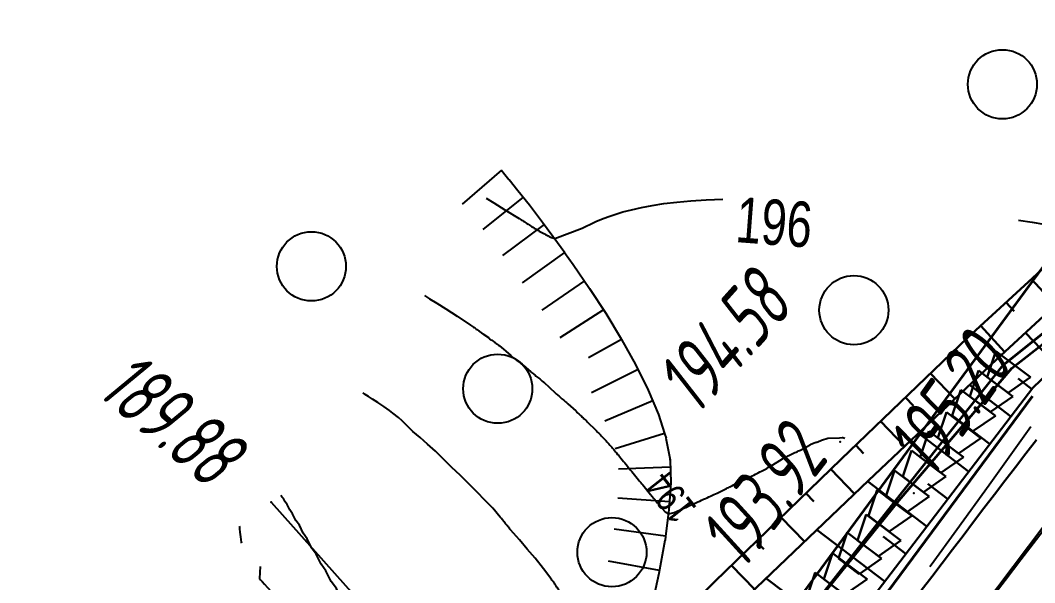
# Model space of a CAD drawing. Header units: millimetres. Extents: x -1799 to 6962, y -1020 to 4121.
# Drawn here: x 4692.1 to 4750.8, y 3048.9 to 3081.4 of the extents above; entities that cross this region are included whole.
import ezdxf

# ---------------------------------------------------------------- set-up
doc = ezdxf.new("R2010")
doc.units = ezdxf.units.MM
doc.linetypes.add('CONTI', pattern=[0])
doc.linetypes.add('STROT', pattern=[1.7, 0.5, -1.2])
for name, color, linetype, lineweight in [('10', 1, 'Continuous', 35), ('КОПИЯ_ОСЬ_13_ОТКОСЫ', 7, 'Continuous', 30), ('КОПИЯ_ОСЬ_ГРАНИЦЫ_ПОЛОС', 7, 'Continuous', 30), ('КОПИЯ_ОСЬ_ОТКОСЫ', 7, 'Continuous', 30), ('Огражд-перила', 1, 'ограждение2', 40), ('ОСЬ_ВЕРХ_ПОКРЫТИЯ_ГРАНИЦЫ_ПОЛОС', 7, 'Continuous', 30), ('ОСЬ_ВЕРХ_ПОКРЫТИЯ_ОСЬ', 1, 'Continuous', 30), ('Ось_примыкания', 1, 'Continuous', 35)]:
    doc.layers.add(name, color=color, linetype=linetype, lineweight=lineweight)
for name, color, linetype in [('GOR_BDEFAULT', 212, 'CONTI'), ('PI_OTDEFAULT', 172, 'CONTI'), ('PI_TTDEFAULT', 5, 'CONTI'), ('SIT_LDEFAULT', 7, 'CONTI'), ('ZAPSKDEFAULT', 7, 'CONTI'), ('канава', 7, 'Continuous'), ('КОПИЯ_ОСЬ_ТАНГЕНСЫ', 1, 'Continuous'), ('ОСЬ_ВЕРХ_ПОКРЫТИЯ_ТАНГЕНСЫ', 1, 'Continuous'), ('разметка', 7, 'Continuous')]:
    doc.layers.add(name, color=color, linetype=linetype)
doc.layers.get('КОПИЯ_ОСЬ_ОТКОСЫ').off()
doc.styles.add('eskd', font='spds.shx', dxfattribs={"width": 1.2, "oblique": 15})
doc.styles.add('SHRFT', font='TXT', dxfattribs={"width": 3.5})
doc.linetypes.add('ограждение2', pattern='A,0.25,-0.1,[132,ltypeshp.shx,S=0.1,R=0,X=-0.1,Y=0],-0.1,1', length=1.45)

# ---------------------------------------------------------------- blocks, each defined once
blk = doc.blocks.new('BL_2004')
at = {"color": 0}
blk.add_circle((0, 0), 2, dxfattribs=at)
blk = doc.blocks.new('6')
at = {"layer": 'канава', "color": 5, "linetype": 'Continuous', "lineweight": 30}
for p, q in [((-1.5, -1.25), (-1.5, 1.25)), ((0, 0.75), (-1.5, 1.25)), ((0, 0.75), (0, -0.75)), ((0, -0.75), (-1.5, -1.25))]:
    blk.add_line(p, q, dxfattribs=at)

msp = doc.modelspace()

# ---------------------------------------------------------------- linework, layer by layer
at = {"layer": '10'}
msp.add_line((4770.826, 3093.703), (4735.886, 3046.233), dxfattribs=at)
msp.add_lwpolyline([(5126.716, 2919.343), (5103.206, 2947.443), (5106.036, 2952.483), (5090.316, 2971.423), (5010.816, 3060.993), (4964.366, 3097.523), (4959.866, 3089.543), (4935.266, 3109.693), (4925.046, 3116.333), (4915.736, 3122.393), (4882.236, 3156.863), (4868.236, 3165.853), (4844.226, 3168.003), (4845.853, 3159.921), (4832.606, 3154.783), (4804.776, 3131.223), (4770.826, 3093.703), (4735.886, 3046.233), (4680.976, 2976.563), (4647.056, 2935.783), (4635.286, 2926.063), (4615.906, 2918.193), (4598.586, 2915.533), (4552.416, 2914.983)], dxfattribs=at)
at = {"layer": 'GOR_BDEFAULT', "color": 212, "flags": 128}
for points, elevation in [([(4719.072, 3071.119), (4719.522, 3070.839), (4720.162, 3070.449), (4720.982, 3069.939), (4721.042, 3069.899), (4721.102, 3069.859), (4721.172, 3069.819), (4721.232, 3069.779), (4721.302, 3069.739), (4721.362, 3069.689), (4721.432, 3069.649), (4721.502, 3069.609), (4721.562, 3069.569), (4721.632, 3069.519), (4721.702, 3069.479), (4721.772, 3069.439), (4721.852, 3069.389), (4721.922, 3069.349), (4721.992, 3069.299), (4722.062, 3069.259), (4722.142, 3069.209), (4722.212, 3069.169), (4722.292, 3069.129), (4722.362, 3069.089), (4722.442, 3069.049), (4722.512, 3069.009), (4722.582, 3068.969), (4722.652, 3068.939), (4722.722, 3068.899), (4722.792, 3068.869), (4722.862, 3068.849), (4722.922, 3068.829), (4722.982, 3068.809), (4723.042, 3068.789), (4724.622, 3069.379), (4724.852, 3069.499), (4725.112, 3069.619), (4725.412, 3069.759), (4725.742, 3069.899), (4726.112, 3070.039), (4726.522, 3070.179), (4726.982, 3070.319), (4727.492, 3070.449), (4728.052, 3070.579), (4728.672, 3070.699), (4729.352, 3070.799), (4730.102, 3070.889), (4730.912, 3070.969), (4731.802, 3071.029), (4732.762, 3071.059)], 196), ([(4749.882, 3069.839), (4750.662, 3069.729), (4751.352, 3069.619), (4751.952, 3069.509), (4752.462, 3069.409), (4752.902, 3069.309), (4753.272, 3069.219), (4753.582, 3069.139), (4753.832, 3069.049), (4754.032, 3068.979), (4754.192, 3068.909), (4754.312, 3068.839), (4754.402, 3068.779), (4754.472, 3068.719), (4754.522, 3068.679), (4754.562, 3068.629)], 196), ([(4715.512, 3065.479), (4715.802, 3065.299), (4716.212, 3065.049), (4716.742, 3064.709), (4717.402, 3064.289), (4718.162, 3063.779), (4718.222, 3063.739), (4718.272, 3063.699), (4718.332, 3063.659), (4718.382, 3063.629), (4718.432, 3063.589), (4718.492, 3063.549), (4718.542, 3063.519), (4718.592, 3063.479), (4718.642, 3063.449), (4718.682, 3063.419), (4718.732, 3063.389), (4718.772, 3063.359), (4718.812, 3063.329), (4718.842, 3063.309), (4718.872, 3063.279), (4719.202, 3063.049), (4719.232, 3063.019), (4719.272, 3062.989), (4719.312, 3062.959), (4719.352, 3062.929), (4719.402, 3062.899), (4719.452, 3062.859), (4719.502, 3062.829), (4719.552, 3062.789), (4719.592, 3062.759), (4719.642, 3062.719), (4719.692, 3062.689), (4719.732, 3062.659), (4719.782, 3062.619), (4719.822, 3062.589), (4719.852, 3062.569), (4720.082, 3062.379), (4720.202, 3062.259), (4720.492, 3062.009), (4720.532, 3061.969), (4720.572, 3061.939), (4720.622, 3061.909), (4720.672, 3061.869), (4720.722, 3061.829), (4720.772, 3061.789), (4720.822, 3061.749), (4720.872, 3061.709), (4720.932, 3061.669), (4720.982, 3061.629), (4721.032, 3061.589), (4721.082, 3061.549), (4721.122, 3061.519), (4721.172, 3061.479), (4721.212, 3061.449), (4721.662, 3061.069), (4721.702, 3061.039), (4721.752, 3060.999), (4721.802, 3060.959), (4721.852, 3060.919), (4721.902, 3060.879), (4721.952, 3060.829), (4722.012, 3060.789), (4722.062, 3060.749), (4722.112, 3060.699), (4722.172, 3060.659), (4722.222, 3060.619), (4722.272, 3060.579), (4722.322, 3060.539), (4722.362, 3060.499), (4722.402, 3060.469), (4722.732, 3060.169), (4723.062, 3059.859), (4723.102, 3059.819), (4723.152, 3059.789), (4723.192, 3059.739), (4723.242, 3059.699), (4723.292, 3059.659), (4723.352, 3059.609), (4723.402, 3059.569), (4723.452, 3059.519), (4723.512, 3059.479), (4723.562, 3059.429), (4723.612, 3059.389), (4723.662, 3059.339), (4723.712, 3059.299), (4723.752, 3059.259), (4723.802, 3059.229), (4724.252, 3058.809), (4724.292, 3058.769), (4724.332, 3058.729), (4724.382, 3058.689), (4724.432, 3058.639), (4724.482, 3058.599), (4724.532, 3058.549), (4724.582, 3058.499), (4724.632, 3058.459), (4724.682, 3058.409), (4724.732, 3058.359), (4724.782, 3058.319), (4724.832, 3058.269), (4724.872, 3058.229), (4724.912, 3058.189), (4724.952, 3058.149), (4725.382, 3057.739), (4725.412, 3057.699), (4725.452, 3057.659), (4725.502, 3057.609), (4725.542, 3057.569), (4725.592, 3057.519), (4725.642, 3057.469), (4725.692, 3057.419), (4725.742, 3057.359), (4725.792, 3057.309), (4725.842, 3057.249), (4725.902, 3057.189), (4725.952, 3057.139), (4726.012, 3057.079), (4726.062, 3057.019), (4726.122, 3056.959), (4726.172, 3056.899), (4726.232, 3056.829), (4726.282, 3056.769), (4726.342, 3056.709), (4726.392, 3056.649), (4726.452, 3056.579), (4726.502, 3056.519), (4726.562, 3056.449), (4726.622, 3056.379), (4726.682, 3056.299), (4726.742, 3056.229), (4726.812, 3056.149), (4726.872, 3056.069), (4726.942, 3055.979), (4727.022, 3055.889)], 194), ([(4727.492, 3042.069), (4727.392, 3042.129), (4727.302, 3042.199), (4727.222, 3042.259), (4727.152, 3042.329), (4727.082, 3042.389), (4727.022, 3042.459), (4726.962, 3042.519), (4726.912, 3042.589), (4726.862, 3042.649), (4726.822, 3042.709), (4726.782, 3042.769), (4726.742, 3042.819), (4726.712, 3042.869), (4726.682, 3042.919), (4726.662, 3042.959), (4726.382, 3043.469), (4726.352, 3043.519), (4726.322, 3043.579), (4726.282, 3043.649), (4726.242, 3043.719), (4726.212, 3043.789), (4726.172, 3043.859), (4726.122, 3043.929), (4726.082, 3044.009), (4726.042, 3044.079), (4726.002, 3044.159), (4725.962, 3044.229), (4725.922, 3044.299), (4725.892, 3044.369), (4725.852, 3044.429), (4725.822, 3044.489), (4725.592, 3044.909), (4725.382, 3045.279), (4725.352, 3045.329), (4725.322, 3045.379), (4725.292, 3045.439), (4725.252, 3045.499), (4725.222, 3045.569), (4725.182, 3045.629), (4725.142, 3045.699), (4725.112, 3045.759), (4725.072, 3045.829), (4725.032, 3045.889), (4724.992, 3045.959), (4724.962, 3046.019), (4724.922, 3046.079), (4724.892, 3046.129), (4724.862, 3046.189), (4724.562, 3046.619), (4724.262, 3047.029), (4724.232, 3047.079), (4724.192, 3047.129), (4724.162, 3047.179), (4724.132, 3047.229), (4724.092, 3047.289), (4724.052, 3047.349), (4724.022, 3047.399), (4723.982, 3047.459), (4723.942, 3047.519), (4723.912, 3047.579), (4723.872, 3047.639), (4723.832, 3047.689), (4723.802, 3047.749), (4723.762, 3047.799), (4723.732, 3047.849), (4723.312, 3048.409), (4723.282, 3048.449), (4723.252, 3048.499), (4723.222, 3048.539), (4723.192, 3048.589), (4723.152, 3048.639), (4723.122, 3048.689), (4723.092, 3048.739), (4723.052, 3048.789), (4723.022, 3048.839), (4722.982, 3048.889), (4722.952, 3048.939), (4722.912, 3048.979), (4722.882, 3049.029), (4722.852, 3049.079), (4722.812, 3049.119), (4722.382, 3049.669), (4721.902, 3050.289), (4721.452, 3050.819), (4720.992, 3051.359), (4720.482, 3051.939), (4720.442, 3051.979), (4720.402, 3052.029), (4720.362, 3052.079), (4720.322, 3052.129), (4720.282, 3052.179), (4720.242, 3052.229), (4720.192, 3052.279), (4720.152, 3052.329), (4720.112, 3052.389), (4720.072, 3052.439), (4720.032, 3052.489), (4719.992, 3052.529), (4719.952, 3052.579), (4719.912, 3052.629), (4719.882, 3052.669), (4719.452, 3053.179), (4719.022, 3053.629), (4718.532, 3054.139), (4718.062, 3054.599), (4717.562, 3055.099), (4717.082, 3055.539), (4716.602, 3056.019), (4716.132, 3056.479), (4715.672, 3056.879), (4715.252, 3057.269), (4714.822, 3057.629), (4714.472, 3057.969), (4714.212, 3058.229), (4713.992, 3058.439), (4713.662, 3058.689), (4713.482, 3058.829), (4713.152, 3059.059), (4712.802, 3059.299), (4712.502, 3059.489), (4712.262, 3059.649), (4712.072, 3059.759), (4711.942, 3059.839)], 192), ([(4728.132, 3054.529), (4728.582, 3053.979), (4728.622, 3053.939), (4728.652, 3053.889), (4728.702, 3053.839), (4728.742, 3053.789), (4728.792, 3053.729), (4728.832, 3053.679), (4728.882, 3053.619), (4728.932, 3053.559), (4728.972, 3053.499), (4729.022, 3053.449), (4729.072, 3053.389), (4729.112, 3053.339), (4729.152, 3053.289), (4729.192, 3053.239), (4729.222, 3053.199), (4729.422, 3052.969), (4729.642, 3052.859), (4729.952, 3052.929), (4730.472, 3053.159), (4730.542, 3053.199), (4730.622, 3053.229), (4730.712, 3053.269), (4730.802, 3053.319), (4730.902, 3053.359), (4731.002, 3053.399), (4731.112, 3053.449), (4731.212, 3053.499), (4731.322, 3053.549), (4731.432, 3053.599), (4731.542, 3053.649), (4731.652, 3053.699), (4731.762, 3053.749), (4731.862, 3053.789), (4731.962, 3053.839), (4732.062, 3053.889), (4732.162, 3053.929), (4732.252, 3053.969), (4732.342, 3054.019), (4732.432, 3054.059), (4732.512, 3054.099), (4732.592, 3054.139), (4732.672, 3054.169), (4732.752, 3054.209), (4732.822, 3054.249), (4732.902, 3054.289), (4732.972, 3054.319), (4733.042, 3054.359), (4733.112, 3054.389), (4733.182, 3054.429), (4733.252, 3054.459), (4733.322, 3054.499), (4733.392, 3054.529), (4733.472, 3054.569), (4733.542, 3054.599), (4733.612, 3054.639), (4733.682, 3054.669), (4733.752, 3054.709), (4733.832, 3054.739), (4733.902, 3054.779), (4733.982, 3054.819), (4734.062, 3054.859), (4734.142, 3054.889), (4734.222, 3054.929), (4734.302, 3054.979), (4734.382, 3055.019), (4734.472, 3055.059), (4734.562, 3055.099), (4734.652, 3055.149), (4734.742, 3055.189), (4734.822, 3055.229), (4734.912, 3055.279), (4735.002, 3055.319), (4735.082, 3055.359), (4735.162, 3055.409), (4735.242, 3055.449), (4735.312, 3055.489), (4735.392, 3055.529), (4735.452, 3055.569), (4735.512, 3055.599), (4736.212, 3056.049), (4736.272, 3056.079), (4736.332, 3056.109), (4736.402, 3056.149), (4736.482, 3056.179), (4736.552, 3056.219), (4736.632, 3056.259), (4736.702, 3056.289), (4736.782, 3056.329), (4736.862, 3056.359), (4736.932, 3056.399), (4737.012, 3056.429), (4737.082, 3056.459), (4737.142, 3056.499), (4737.212, 3056.529), (4737.262, 3056.549), (4737.782, 3056.839), (4737.822, 3056.859), (4737.872, 3056.879), (4737.912, 3056.899), (4737.962, 3056.919), (4738.012, 3056.939), (4738.062, 3056.959), (4738.112, 3056.979), (4738.162, 3056.999), (4738.212, 3057.009), (4738.262, 3057.029), (4738.302, 3057.049), (4738.352, 3057.069), (4738.392, 3057.089), (4738.432, 3057.099), (4738.472, 3057.119), (4738.852, 3057.239), (4739.512, 3057.259), (4739.682, 3057.269), (4739.712, 3057.269), (4739.832, 3057.239)], 194), ([(4727.022, 3055.889), (4727.092, 3055.799), (4727.172, 3055.709), (4727.252, 3055.609), (4727.332, 3055.509), (4727.412, 3055.409), (4727.502, 3055.309), (4727.582, 3055.209), (4727.662, 3055.109), (4727.732, 3055.009), (4727.812, 3054.919), (4727.882, 3054.829), (4727.952, 3054.749), (4728.022, 3054.669), (4728.082, 3054.589), (4728.132, 3054.529)], 194), ([(4727.022, 3055.889), (4727.092, 3055.799), (4727.172, 3055.709), (4727.252, 3055.609), (4727.332, 3055.509), (4727.412, 3055.409), (4727.502, 3055.309), (4727.582, 3055.209), (4727.662, 3055.109), (4727.732, 3055.009), (4727.812, 3054.919), (4727.882, 3054.829), (4727.952, 3054.749), (4728.022, 3054.669), (4728.082, 3054.589), (4728.132, 3054.529)], 194), ([(4705.992, 3049.819), (4705.952, 3049.119), (4706.012, 3049.049), (4706.102, 3048.949), (4706.242, 3048.789), (4706.412, 3048.599), (4706.642, 3048.339), (4706.922, 3048.019), (4707.282, 3047.629), (4707.722, 3047.149), (4708.282, 3046.549), (4709.102, 3045.609), (4709.192, 3045.509), (4709.272, 3045.409), (4709.362, 3045.299), (4709.452, 3045.189), (4709.552, 3045.079), (4709.652, 3044.959), (4709.742, 3044.839), (4709.842, 3044.719), (4709.942, 3044.609), (4710.032, 3044.489), (4710.132, 3044.379), (4710.222, 3044.269), (4710.312, 3044.159), (4710.392, 3044.059), (4710.472, 3043.969), (4711.292, 3043.139), (4711.962, 3042.549), (4712.592, 3041.999), (4713.092, 3041.669), (4713.862, 3041.409), (4713.922, 3041.389), (4713.992, 3041.369), (4714.052, 3041.359), (4714.122, 3041.339), (4714.182, 3041.319), (4714.252, 3041.309), (4714.312, 3041.289), (4714.372, 3041.279), (4714.442, 3041.259), (4714.502, 3041.249), (4714.562, 3041.239), (4714.622, 3041.229), (4714.672, 3041.219), (4714.732, 3041.209), (4714.782, 3041.209), (4715.342, 3041.249), (4715.992, 3041.339), (4716.052, 3041.359), (4716.102, 3041.389), (4716.162, 3041.419), (4716.222, 3041.449), (4716.282, 3041.479), (4716.332, 3041.509), (4716.392, 3041.549), (4716.452, 3041.589), (4716.512, 3041.619), (4716.572, 3041.659), (4716.622, 3041.699), (4716.672, 3041.739), (4716.732, 3041.779), (4716.782, 3041.809), (4716.822, 3041.849), (4717.272, 3042.239), (4717.402, 3042.479), (4717.292, 3042.999), (4717.072, 3043.549), (4716.202, 3043.289), (4716.062, 3043.239), (4715.922, 3043.199), (4715.762, 3043.149), (4715.592, 3043.099), (4715.422, 3043.049), (4715.252, 3042.999), (4715.072, 3042.959), (4714.892, 3042.919), (4714.722, 3042.879), (4714.552, 3042.839), (4714.392, 3042.819), (4714.242, 3042.789), (4714.102, 3042.779), (4713.972, 3042.769), (4713.852, 3042.769), (4713.752, 3042.779), (4713.672, 3042.799), (4713.602, 3042.829), (4713.552, 3042.869), (4713.502, 3042.899), (4713.472, 3042.949), (4713.442, 3042.999), (4713.422, 3043.049), (4713.412, 3043.099), (4713.402, 3043.149), (4713.402, 3043.199), (4713.392, 3043.249), (4713.392, 3043.299), (4713.382, 3043.339), (4713.382, 3043.379), (4713.042, 3043.709), (4713.022, 3043.739), (4713.002, 3043.779), (4712.992, 3043.819), (4712.982, 3043.859), (4712.962, 3043.909), (4712.952, 3043.959), (4712.942, 3044.009), (4712.932, 3044.059), (4712.922, 3044.109), (4712.912, 3044.159), (4712.902, 3044.199), (4712.892, 3044.249), (4712.882, 3044.289), (4712.872, 3044.329), (4712.852, 3044.369), (4712.512, 3044.729), (4712.272, 3045.399), (4711.932, 3045.789), (4711.642, 3046.439), (4711.312, 3046.839), (4711.012, 3047.499), (4710.702, 3047.909), (4710.402, 3048.549), (4710.102, 3048.949), (4709.802, 3049.559), (4709.522, 3049.949), (4709.232, 3050.529), (4708.972, 3050.889), (4708.712, 3051.419), (4708.482, 3051.749), (4708.262, 3052.199), (4708.062, 3052.479), (4707.862, 3052.859), (4707.702, 3053.089), (4707.552, 3053.389), (4707.442, 3053.559), (4707.342, 3053.739), (4707.272, 3053.829), (4707.232, 3053.899), (4707.212, 3053.929)], 190), ([(4705.992, 3049.819), (4705.952, 3049.119), (4706.012, 3049.049), (4706.102, 3048.949), (4706.242, 3048.789), (4706.412, 3048.599), (4706.642, 3048.339), (4706.922, 3048.019), (4707.282, 3047.629), (4707.722, 3047.149), (4708.282, 3046.549), (4709.102, 3045.609), (4709.192, 3045.509), (4709.272, 3045.409), (4709.362, 3045.299), (4709.452, 3045.189), (4709.552, 3045.079), (4709.652, 3044.959), (4709.742, 3044.839), (4709.842, 3044.719), (4709.942, 3044.609), (4710.032, 3044.489), (4710.132, 3044.379), (4710.222, 3044.269), (4710.312, 3044.159), (4710.392, 3044.059), (4710.472, 3043.969), (4711.292, 3043.139), (4711.962, 3042.549), (4712.592, 3041.999), (4713.092, 3041.669), (4713.862, 3041.409), (4713.922, 3041.389), (4713.992, 3041.369), (4714.052, 3041.359), (4714.122, 3041.339), (4714.182, 3041.319), (4714.252, 3041.309), (4714.312, 3041.289), (4714.372, 3041.279), (4714.442, 3041.259), (4714.502, 3041.249), (4714.562, 3041.239), (4714.622, 3041.229), (4714.672, 3041.219), (4714.732, 3041.209), (4714.782, 3041.209), (4715.342, 3041.249), (4715.992, 3041.339), (4716.052, 3041.359), (4716.102, 3041.389), (4716.162, 3041.419), (4716.222, 3041.449), (4716.282, 3041.479), (4716.332, 3041.509), (4716.392, 3041.549), (4716.452, 3041.589), (4716.512, 3041.619), (4716.572, 3041.659), (4716.622, 3041.699), (4716.672, 3041.739), (4716.732, 3041.779), (4716.782, 3041.809), (4716.822, 3041.849), (4717.272, 3042.239), (4717.402, 3042.479), (4717.292, 3042.999), (4717.072, 3043.549), (4716.202, 3043.289), (4716.062, 3043.239), (4715.922, 3043.199), (4715.762, 3043.149), (4715.592, 3043.099), (4715.422, 3043.049), (4715.252, 3042.999), (4715.072, 3042.959), (4714.892, 3042.919), (4714.722, 3042.879), (4714.552, 3042.839), (4714.392, 3042.819), (4714.242, 3042.789), (4714.102, 3042.779), (4713.972, 3042.769), (4713.852, 3042.769), (4713.752, 3042.779), (4713.672, 3042.799), (4713.602, 3042.829), (4713.552, 3042.869), (4713.502, 3042.899), (4713.472, 3042.949), (4713.442, 3042.999), (4713.422, 3043.049), (4713.412, 3043.099), (4713.402, 3043.149), (4713.402, 3043.199), (4713.392, 3043.249), (4713.392, 3043.299), (4713.382, 3043.339), (4713.382, 3043.379), (4713.042, 3043.709), (4713.022, 3043.739), (4713.002, 3043.779), (4712.992, 3043.819), (4712.982, 3043.859), (4712.962, 3043.909), (4712.952, 3043.959), (4712.942, 3044.009), (4712.932, 3044.059), (4712.922, 3044.109), (4712.912, 3044.159), (4712.902, 3044.199), (4712.892, 3044.249), (4712.882, 3044.289), (4712.872, 3044.329), (4712.852, 3044.369), (4712.512, 3044.729), (4712.272, 3045.399), (4711.932, 3045.789), (4711.642, 3046.439), (4711.312, 3046.839), (4711.012, 3047.499), (4710.702, 3047.909), (4710.402, 3048.549), (4710.102, 3048.949), (4709.802, 3049.559), (4709.522, 3049.949), (4709.232, 3050.529), (4708.972, 3050.889), (4708.712, 3051.419), (4708.482, 3051.749), (4708.262, 3052.199), (4708.062, 3052.479), (4707.862, 3052.859), (4707.702, 3053.089), (4707.552, 3053.389), (4707.442, 3053.559), (4707.342, 3053.739), (4707.272, 3053.829), (4707.232, 3053.899), (4707.212, 3053.929)], 190)]:
    msp.add_lwpolyline(points, dxfattribs=dict(at, elevation=elevation))
at = {"layer": 'PI_TTDEFAULT', "color": 5}
for p in [(4739.552, 3057.019, 193.922), (4729.712, 3055.989, 194.576), (4743.822, 3054.059, 195.195), (4706.622, 3053.539, 189.883)]:
    msp.add_point(p, dxfattribs=at)
at = {"layer": 'SIT_LDEFAULT', "color": 7}
for p, q in [((4719.962, 3072.729), (4717.682, 3070.779)), ((4719.962, 3072.729), (4720.082, 3072.589)), ((4720.082, 3072.589), (4720.392, 3072.189)), ((4720.402, 3072.189), (4720.912, 3071.559)), ((4720.912, 3071.559), (4721.572, 3070.729)), ((4721.212, 3071.169), (4718.872, 3069.309)), ((4721.572, 3070.729), (4722.342, 3069.719)), ((4722.332, 3069.719), (4723.192, 3068.559)), ((4722.432, 3069.589), (4720.022, 3067.799)), ((4723.202, 3068.559), (4723.622, 3067.969)), ((4723.612, 3067.969), (4721.162, 3066.229)), ((4723.612, 3067.969), (4724.102, 3067.279)), ((4724.112, 3067.279), (4725.062, 3065.899)), ((4724.762, 3066.329), (4722.292, 3064.629)), ((4725.062, 3065.899), (4725.992, 3064.459)), ((4725.862, 3064.659), (4723.342, 3063.029)), ((4725.992, 3064.459), (4726.882, 3062.979)), ((4726.902, 3062.949), (4724.992, 3061.879)), ((4726.882, 3062.979), (4726.902, 3062.949)), ((4726.902, 3062.949), (4727.712, 3061.489)), ((4727.712, 3061.489), (4728.452, 3060.019)), ((4727.862, 3061.199), (4725.172, 3059.859)), ((4728.442, 3060.019), (4729.042, 3058.599)), ((4728.712, 3059.389), (4725.942, 3058.219)), ((4729.042, 3058.599), (4729.392, 3057.509)), ((4729.392, 3057.509), (4726.532, 3056.609)), ((4729.392, 3057.509), (4729.482, 3057.239)), ((4750.602, 3057.899), (4748.182, 3054.519)), ((4729.472, 3057.239), (4729.712, 3055.989)), ((4729.712, 3055.989), (4729.762, 3054.659)), ((4729.732, 3055.549), (4726.732, 3055.439)), ((4729.762, 3054.659), (4729.652, 3053.089)), ((4748.182, 3054.519), (4746.312, 3051.929)), ((4706.622, 3053.539), (4716.732, 3042.239)), ((4729.682, 3053.549), (4726.692, 3053.759)), ((4729.652, 3053.089), (4729.442, 3051.559)), ((4704.782, 3052.149), (4704.792, 3052.109)), ((4704.792, 3052.109), (4704.802, 3051.989)), ((4704.802, 3051.989), (4704.822, 3051.789)), ((4704.812, 3051.789), (4704.852, 3051.529)), ((4704.862, 3051.529), (4704.902, 3051.219)), ((4729.452, 3051.569), (4726.482, 3051.969)), ((4729.452, 3051.569), (4729.422, 3051.319)), ((4746.312, 3051.929), (4744.822, 3049.889)), ((4704.902, 3051.219), (4704.912, 3051.159)), ((4729.412, 3051.319), (4729.072, 3049.409)), ((4729.102, 3049.589), (4726.152, 3050.119)), ((4744.822, 3049.889), (4744.752, 3049.789)), ((4729.072, 3049.409), (4728.632, 3047.409))]:
    msp.add_line(p, q, dxfattribs=at)
at = {"layer": 'КОПИЯ_ОСЬ_13_ОТКОСЫ'}
for points in [[(4672.253, 2955.38), (4733.389, 3037.321), (4742.006, 3048.764), (4750.702, 3060.146), (4758.017, 3067.152), (4760.965, 3070.934), (4762.146, 3072.445), (4777.426, 3091.153)], [(4686.834, 2982.954), (4699.275, 2998.622), (4707.04, 3017.809), (4715.351, 3032.83), (4718.059, 3034.547), (4727.539, 3044.134), (4730.948, 3047.566), (4732.314, 3048.936), (4739.617, 3056.013), (4746.956, 3063.053), (4754.46, 3069.94), (4757.533, 3073.637), (4758.764, 3075.114), (4760.838, 3077.699), (4767.001, 3085.014)], [(4668.767, 2958.003), (4699.482, 2998.467), (4708.912, 3016.4), (4716.65, 3031.852), (4718.909, 3033.908), (4728.844, 3043.149), (4732.413, 3046.454), (4733.842, 3047.774), (4741.202, 3054.795), (4748.596, 3061.78), (4756.079, 3068.671), (4759.108, 3072.396), (4760.323, 3073.884), (4762.444, 3076.427), (4768.809, 3084.18)], [(4668.767, 2958.003), (4699.482, 2998.467), (4708.912, 3016.4), (4716.65, 3031.852), (4718.909, 3033.908), (4728.843, 3043.149), (4732.412, 3046.454), (4733.842, 3047.774), (4741.201, 3054.795), (4748.596, 3061.78), (4756.079, 3068.671), (4759.108, 3072.396), (4760.323, 3073.884), (4762.444, 3076.427), (4768.809, 3084.18)], [(4750.637, 3066.432), (4752.016, 3064.93)], [(4749.164, 3065.079), (4749.625, 3064.577)], [(4747.69, 3063.727), (4749.074, 3062.22)], [(4752.08, 3061.465), (4750.286, 3063.337)], [(4746.23, 3062.36), (4746.697, 3061.871)], [(4744.785, 3060.978), (4746.187, 3059.513)], [(4749.426, 3058.486), (4747.041, 3060.318)], [(4750.645, 3060.072), (4749.851, 3060.683)], [(4743.341, 3059.594), (4743.802, 3059.113)], [(4741.898, 3058.209), (4743.283, 3056.768)], [(4746.993, 3055.311), (4744.09, 3057.532)], [(4748.209, 3056.899), (4747.242, 3057.641)], [(4740.457, 3056.822), (4740.912, 3056.35)], [(4739.017, 3055.434), (4740.383, 3054.018)], [(4744.566, 3052.132), (4741.143, 3054.74)], [(4745.779, 3053.722), (4744.639, 3054.593)], [(4737.579, 3054.045), (4738.027, 3053.58)], [(4736.141, 3052.654), (4737.489, 3051.262)], [(4742.145, 3048.948), (4738.2, 3051.941)], [(4743.355, 3050.54), (4742.041, 3051.539)], [(4734.706, 3051.262), (4735.148, 3050.806)], [(4733.271, 3049.868), (4734.6, 3048.501)], [(4739.73, 3045.759), (4735.263, 3049.135)]]:
    msp.add_lwpolyline(points, dxfattribs=at)
at = {"layer": 'КОПИЯ_ОСЬ_ГРАНИЦЫ_ПОЛОС'}
msp.add_lwpolyline([(4692.462, 2982.465), (4733.389, 3037.321), (4742.006, 3048.764), (4750.702, 3060.146), (4758.017, 3067.152), (4760.965, 3070.934), (4762.146, 3072.445), (4777.426, 3091.153), (4792.924, 3109.68), (4797.371, 3114.935), (4798.272, 3116.068)], dxfattribs=at)
at = {"layer": 'КОПИЯ_ОСЬ_ТАНГЕНСЫ'}
msp.add_line((4637.75, 2901.21), (4765.122, 3070.489), dxfattribs=at)
at = {"layer": 'Огражд-перила', "ltscale": 7}
msp.add_line((4750.69, 3059.67), (4737.343, 3041.65), dxfattribs=at)
at = {"layer": 'ОСЬ_ВЕРХ_ПОКРЫТИЯ_ГРАНИЦЫ_ПОЛОС'}
msp.add_lwpolyline([(4744.252, 3048.416), (4744.856, 3049.211), (4745.461, 3050.005), (4746.065, 3050.8), (4746.671, 3051.594), (4747.276, 3052.387), (4747.882, 3053.181), (4748.488, 3053.974), (4749.095, 3054.767), (4749.702, 3055.56), (4750.309, 3056.352), (4750.917, 3057.144)], dxfattribs=at)
at = {"layer": 'ОСЬ_ВЕРХ_ПОКРЫТИЯ_ОСЬ'}
msp.add_lwpolyline([(4676.252, 2952.378), (4736.506, 3032.457), (4736.506, 3032.457, -0.011607), (4795.472, 3107.152)], format="xyb", dxfattribs=at)
at = {"layer": 'ОСЬ_ВЕРХ_ПОКРЫТИЯ_ТАНГЕНСЫ'}
msp.add_line((4637.752, 2901.209), (4765.122, 3070.489), dxfattribs=at)
at = {"layer": 'Ось_примыкания', "color": 0}
for points in [[(4723.14, 3038.246), (4727.231, 3040.417), (4736.552, 3045.713), (4742.757, 3053.605), (4749.001, 3061.466), (4757.05, 3067.91), (4759.908, 3071.766), (4761.054, 3073.307), (4763.079, 3075.924), (4769.435, 3083.68), (4775.829, 3091.404), (4782.274, 3099.085), (4788.756, 3106.734), (4791.901, 3110.526), (4796.301, 3115.82), (4797.235, 3117.024)], [(4736.552, 3045.713), (4736.552, 3045.713), (4736.552, 3045.713), (4742.966, 3053.641), (4749.484, 3061.286), (4757.526, 3067.537), (4763.557, 3075.538)]]:
    msp.add_lwpolyline(points, dxfattribs=at)
at = {"layer": 'разметка', "linetype": 'STROT', "lineweight": 30, "ltscale": 7}
msp.add_lwpolyline([(4716.74, 3006.188), (4737.209, 3033.392, -0.006598), (4768.552, 3073.933)], format="xyb", dxfattribs=at)

# ---------------------------------------------------------------- block references
at = {"layer": 'ZAPSKDEFAULT', "color": 7, "rotation": 342.9999999999999}
for p in [(4748.948, 3077.702), (4708.96, 3067.173), (4740.352, 3064.639), (4719.743, 3060.094), (4726.352, 3050.639)]:
    msp.add_blockref('BL_2004', p, dxfattribs=at)
at = {"layer": 'КОПИЯ_ОСЬ_ОТКОСЫ', "linetype": 'Continuous', "rotation": 233.0383145706864}
for p in [(4748.672, 3060.314), (4747.658, 3059.2), (4746.643, 3058.086), (4745.806, 3056.795), (4744.792, 3055.681), (4743.778, 3054.567), (4742.808, 3053.409), (4741.799, 3052.29), (4741.168, 3050.861), (4740.053, 3049.823), (4739.212, 3048.63), (4738.204, 3047.512)]:
    msp.add_blockref('6', p, dxfattribs=at)

# ---------------------------------------------------------------- texts
at = {"layer": 'GOR_BDEFAULT', "color": 212, "style": 'SHRFT', "width": 0.75}
for s, height, rotation, p in [('196', 2.625, 355.65902, (4733.452, 3068.582, 196)), ('194', 1.7223, 128.11178, (4731.312, 3053.196, 194))]:
    msp.add_text(s, height=height, rotation=rotation, dxfattribs=at).set_placement(p)
at = {"layer": 'PI_OTDEFAULT', "color": 172, "style": 'eskd', "oblique": 10, "width": 0.8}
for s, rotation, p in [('194.58', 48, (4731.242, 3058.469)), ('195.20', 54.36543, (4744.877, 3054.818)), ('189.88', 319.57591, (4696.457, 3059.819)), ('193.92', 52.40413, (4733.922, 3049.51))]:
    msp.add_text(s, height=3.5, rotation=rotation, dxfattribs=at).set_placement(p)

doc.saveas('drawing.dxf')
